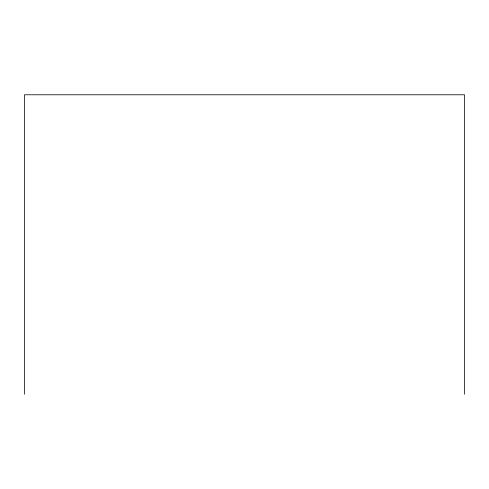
<?xml version="1.0" encoding="UTF-8"?>
<svg xmlns="http://www.w3.org/2000/svg" width="489" height="489" viewBox="0 0 489 489"><rect width="100%" height="100%" fill="white"/><g stroke="black" fill="none" stroke-linecap="round" stroke-linejoin="round"><path stroke-width="0.73" d="M464.55 394.22L464.55 94.78L24.45 94.78L24.45 394.22"/></g></svg>
